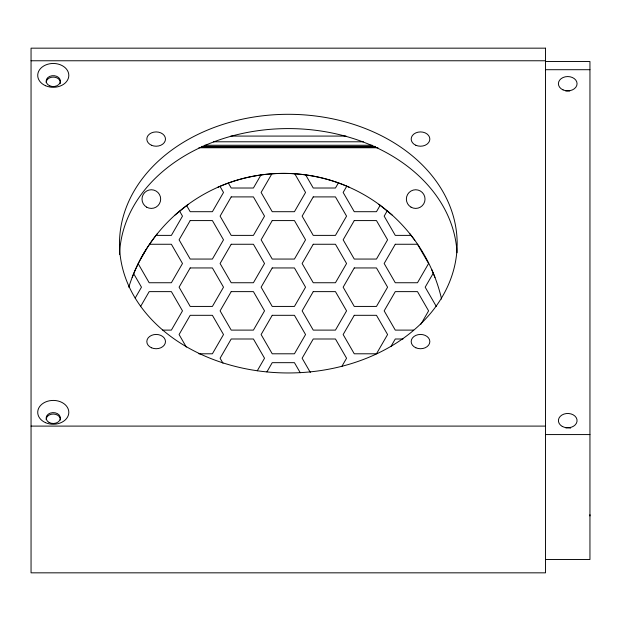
<?xml version="1.0" encoding="UTF-8"?>
<svg xmlns="http://www.w3.org/2000/svg" width="621" height="621" viewBox="0 0 621 621"><rect width="100%" height="100%" fill="white"/><g stroke="black" fill="none" stroke-linecap="round" stroke-linejoin="round"><path stroke-width="0.93" d="M589.95 515.95L589.95 514.7M132.18 277.416C138.304 261.573 146.89 246.7 157.548 233.473M140.664 258.996L145.842 250.03M135.192 298.057L141.472 287.189L133.701 273.729M140.478 306.689L149.172 291.629L171.38 291.629L182.489 310.865L171.38 330.108L162.686 330.108M260.936 174.998L253.422 188.016L231.206 188.016L228.365 183.102M271.866 173.841L261.115 192.456L272.223 211.699L294.439 211.699L305.548 192.456L294.773 173.795M338.375 182.962L335.456 188.016L313.24 188.016L305.687 174.928M346.751 186.23L343.149 192.456L354.257 211.699L376.473 211.699L380.161 205.303M257.28 370.776L264.53 358.232L253.422 338.996L231.206 338.996L220.098 358.232L222.993 363.246M266.914 371.878L272.223 362.672L294.439 362.672L300.23 372.709M387.217 210.861L384.166 216.139L395.274 235.382L411.063 235.382M341.736 366.6L346.565 358.232L335.456 338.996L313.24 338.996L302.132 358.232L310.345 372.453M390.927 346.518L395.274 338.996L403.006 338.996M433.241 273.232L425.183 287.189L436.291 306.425M420.875 324.247L428.599 310.865L417.491 291.629L395.274 291.629L384.166 310.865L395.274 330.108L413.625 330.108M175.06 215.013L188.256 204.332M217.614 187.379C258.996 168.772 308.156 168.772 349.538 187.379M31.05 60.765L545.517 60.765M545.517 61.526L589.95 61.526L589.95 559.505L545.517 559.505M545.517 69.707L589.95 69.707M230.849 136.077L346.013 136.077M213.422 141.79L363.432 141.79M204.713 145.252L372.15 145.252M201.809 146.385L375.053 146.385M201.809 146.68L375.053 146.68M199.877 147.472L376.986 147.472M198.906 147.759L377.956 147.759M156.088 235.382L171.38 235.382L182.489 216.139L179.601 211.14M149.591 244.263L171.38 244.263L182.489 263.506L171.38 282.741L149.172 282.741L138.204 263.754M198.875 353.791L212.398 353.791L223.506 334.548L212.398 315.313L190.189 315.313L179.081 334.548L186.323 347.1M31.05 426.099L545.517 426.099M545.517 434.576L589.95 434.576M378.895 204.332L392.092 215.013M409.604 233.473L414.774 240.211M220.005 186.393L223.506 192.456L212.398 211.699L190.189 211.699L186.649 205.567M431.727 269.568L434.972 277.416M565.793 91A9.331 7.149 0 0 1 569.674 91M565.793 427.908A9.331 7.149 0 0 1 570.621 428.102M119.558 254.362A168.834 129.331 0 0 1 287.282 128.586A168.834 129.331 0 0 1 457.025 252.763M46.156 419.47A7.11 5.449 0 0 1 53.639 414.036A7.11 5.449 0 0 1 60.338 420.044M46.156 82.523A7.11 5.449 0 0 1 54.011 77.105A7.11 5.449 0 0 1 60.221 83.656M128.772 287.212A162.166 162.166 0 0 1 441.585 299.05M190.189 220.587L179.081 239.822L190.189 259.058L212.398 259.058L223.506 239.822L212.398 220.587L190.189 220.587M190.189 267.946L179.081 287.189L190.189 306.425L212.398 306.425L223.506 287.189L212.398 267.946L190.189 267.946M231.206 196.904L220.098 216.139L231.206 235.382L253.422 235.382L264.53 216.139L253.422 196.904L231.206 196.904M231.206 244.263L220.098 263.506L231.206 282.741L253.422 282.741L264.53 263.506L253.422 244.263L231.206 244.263M231.206 291.629L220.098 310.865L231.206 330.108L253.422 330.108L264.53 310.865L253.422 291.629L231.206 291.629M272.223 220.587L261.115 239.822L272.223 259.058L294.439 259.058L305.548 239.822L294.439 220.587L272.223 220.587M272.223 267.946L261.115 287.189L272.223 306.425L294.439 306.425L305.548 287.189L294.439 267.946L272.223 267.946M313.24 196.904L302.132 216.139L313.24 235.382L335.456 235.382L346.565 216.139L335.456 196.904L313.24 196.904M272.223 315.313L261.115 334.548L272.223 353.791L294.439 353.791L305.548 334.548L294.439 315.313L272.223 315.313M313.24 244.263L302.132 263.506L313.24 282.741L335.456 282.741L346.565 263.506L335.456 244.263L313.24 244.263M313.24 291.629L302.132 310.865L313.24 330.108L335.456 330.108L346.565 310.865L335.456 291.629L313.24 291.629M354.257 220.587L343.149 239.822L354.257 259.058L376.473 259.058L387.582 239.822L376.473 220.587L354.257 220.587M354.257 267.946L343.149 287.189L354.257 306.425L376.473 306.425L387.582 287.189L376.473 267.946L354.257 267.946M354.257 315.313L343.149 334.548L354.257 353.791L376.473 353.791L387.582 334.548L376.473 315.313L354.257 315.313M395.274 244.263L384.166 263.506L395.274 282.741L417.491 282.741L428.599 263.506L417.491 244.263L395.274 244.263M545.517 48.166L31.05 48.166L31.05 572.834L545.517 572.834L545.517 48.166M151.485 145.26A9.331 7.149 0 0 0 165.481 139.073A9.331 7.149 0 0 0 151.485 132.878A9.331 7.149 0 0 0 151.485 145.26M415.845 145.26A9.331 7.149 0 0 0 429.841 139.073A9.331 7.149 0 0 0 415.845 132.878A9.331 7.149 0 0 0 415.845 145.26M151.485 347.776A9.331 7.149 0 0 0 165.481 341.581A9.331 7.149 0 0 0 151.485 335.394A9.331 7.149 0 0 0 151.485 347.776M415.845 347.776A9.331 7.149 0 0 0 429.841 341.581A9.331 7.149 0 0 0 415.845 335.394A9.331 7.149 0 0 0 415.845 347.776M562.253 426.402A9.331 7.149 0 0 0 577.018 421.372A9.331 7.149 0 0 0 563.938 414.091A9.331 7.149 0 0 0 562.253 426.402M563.068 89.898A9.331 7.149 0 0 0 577.064 83.711A9.331 7.149 0 0 0 563.068 77.516A9.331 7.149 0 0 0 563.068 89.898M199.931 353.823A168.834 129.331 0 0 0 457.095 247.189A168.834 129.331 0 0 0 207.957 129.898A168.834 129.331 0 0 0 199.931 353.823M45.488 422.653A15.548 11.915 0 0 0 68.815 412.336A15.548 11.915 0 0 0 45.488 402.02A15.548 11.915 0 0 0 45.488 422.653M49.09 422.451A7.11 5.449 0 0 0 60.338 418.616A7.11 5.449 0 0 0 50.371 413.074A7.11 5.449 0 0 0 49.09 422.451M45.488 85.698A15.548 11.915 0 0 0 68.815 75.382A15.548 11.915 0 0 0 45.488 65.065A15.548 11.915 0 0 0 45.488 85.698M49.711 85.814A7.11 5.449 0 0 0 60.377 81.095A7.11 5.449 0 0 0 49.711 76.383A7.11 5.449 0 0 0 49.711 85.814M146.672 207.166A9.331 9.331 0 0 0 160.668 199.085A9.331 9.331 0 0 0 146.672 191.004A9.331 9.331 0 0 0 146.672 207.166M411.032 207.166A9.331 9.331 0 0 0 425.028 199.085A9.331 9.331 0 0 0 411.032 191.004A9.331 9.331 0 0 0 411.032 207.166"/></g></svg>
